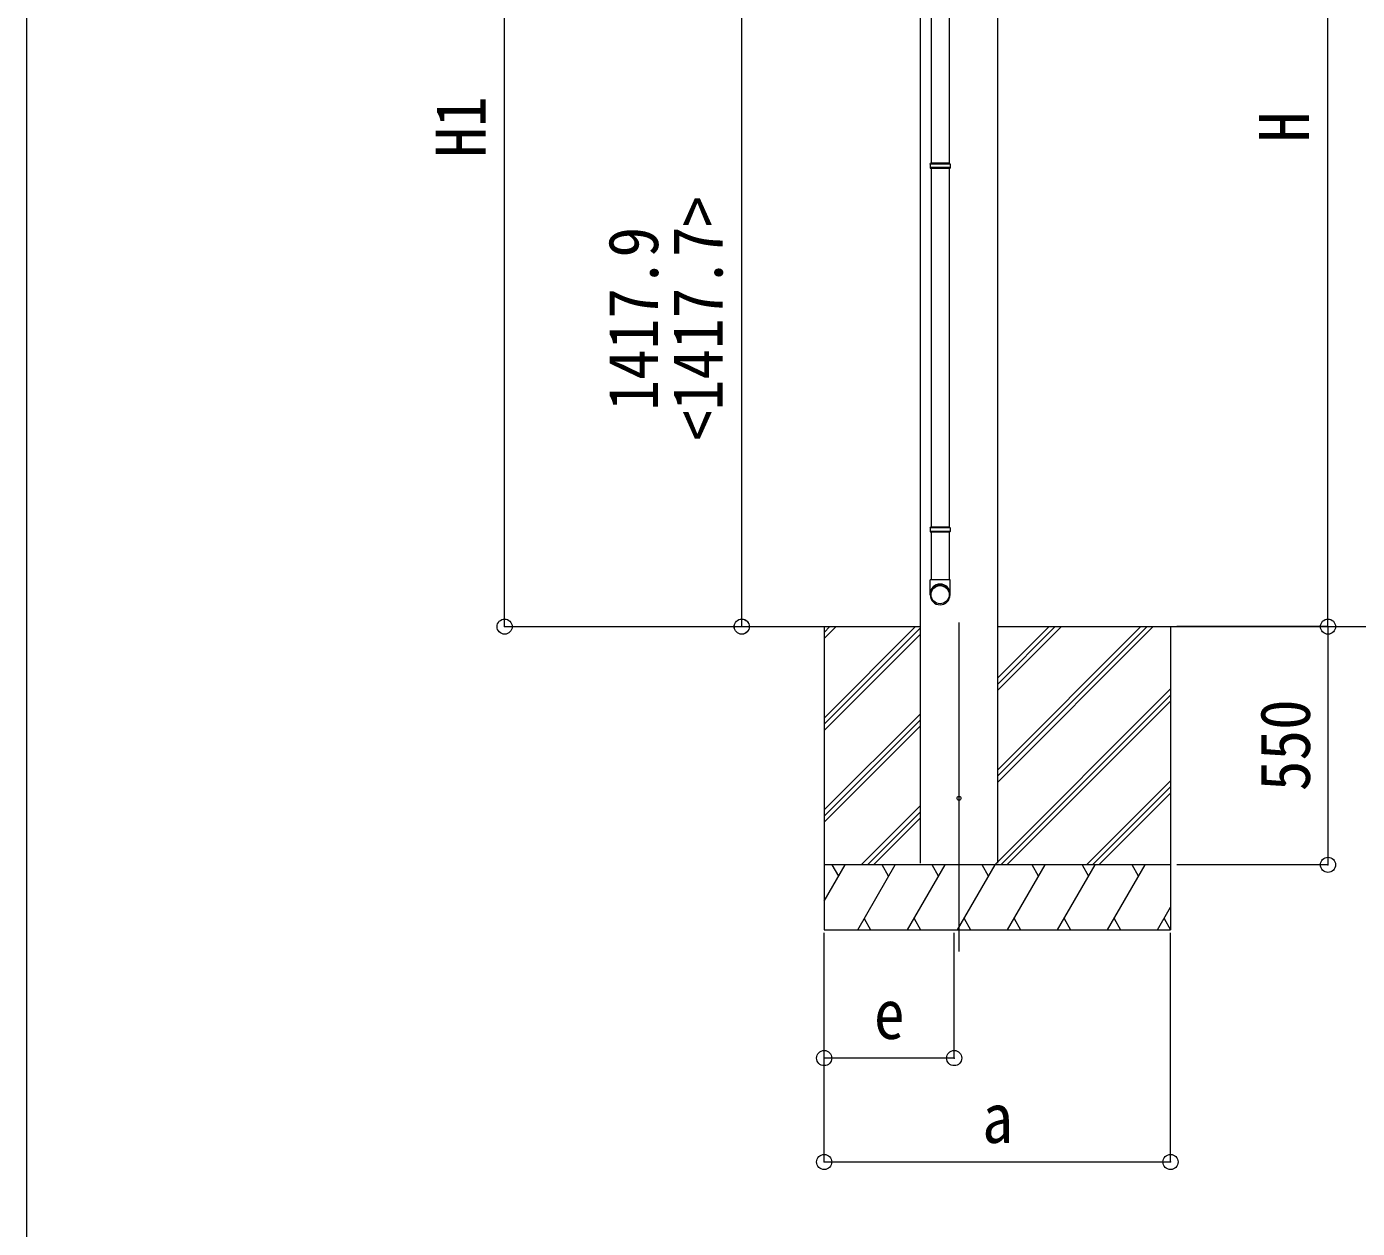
# Model space of a CAD drawing. Units: millimetres at full size, sheet at 1:35. Extents: x -9783 to 9892, y -6828 to 6752.
# Drawn here: x -9783 to -6709, y -2107 to 668 of the extents above; entities that cross this region are included whole.
import ezdxf
from ezdxf.enums import TextEntityAlignment as Align

# ---------------------------------------------------------------- set-up
doc = ezdxf.new("R2010")
doc.units = ezdxf.units.MM
doc.header["$LTSCALE"] = 35
doc.header["$PDMODE"] = 32
doc.header["$PDSIZE"] = 35
for name, color, linetype, lineweight in [('0-0_0', 7, 'Continuous', 9), ('0-1_本体', 4, 'Continuous', 9), ('0-2_部品', 7, 'Continuous', 9), ('0-8_PARTS2', 2, 'Continuous', 9), ('0-A_寸法', 4, 'Continuous', 9), ('1-A', 6, 'Continuous', 9), ('F-0_240', 7, 'Continuous', 9)]:
    doc.layers.add(name, color=color, linetype=linetype, lineweight=lineweight)
doc.styles.add('ＭＳ ゴシック', font='')
doc.styles.get('ＭＳ ゴシック').set_extended_font_data('MS Gothic')

msp = doc.modelspace()

# ---------------------------------------------------------------- linework, layer by layer
at = {"layer": '0-0_0'}
for p, q in [((-8314.55, -717.27), (-7718.21, -717.27)), ((-7940.46, -717.27), (-7940.46, -1417.27)), ((-7940.46, -928.5), (-7729.23, -717.27)), ((-7940.46, -744.66), (-7913.08, -717.27)), ((-7940.46, -730.51), (-7927.22, -717.27)), ((-7940.46, -942.64), (-7718.21, -720.4)), ((-7940.46, -956.79), (-7718.21, -734.54)), ((-7540.21, -1077.03), (-7180.45, -717.27)), ((-7540.21, -1048.75), (-7208.73, -717.27)), ((-7540.21, -1062.89), (-7194.59, -717.27)), ((-7540.21, -864.9), (-7392.58, -717.27)), ((-7540.21, -850.76), (-7406.72, -717.27)), ((-7540.21, -836.62), (-7420.87, -717.27)), ((-7540.21, -717.27), (-4758.85, -717.27)), ((-7140.46, -717.27), (-7140.46, -1417.27)), ((-7546.61, -1267.27), (-7140.46, -861.13)), ((-7532.46, -1267.27), (-7140.46, -875.28)), ((-7518.32, -1267.27), (-7140.46, -889.42)), ((-7940.46, -1140.63), (-7718.21, -918.38)), ((-7940.46, -1154.77), (-7718.21, -932.53)), ((-7940.46, -1168.92), (-7718.21, -946.67)), ((-7334.47, -1267.27), (-7140.46, -1073.27)), ((-7320.33, -1267.27), (-7140.46, -1087.41)), ((-7306.19, -1267.27), (-7140.46, -1101.55)), ((-7854.97, -1267.27), (-7718.21, -1130.52)), ((-7840.83, -1267.27), (-7718.21, -1144.66)), ((-7826.69, -1267.27), (-7718.21, -1158.8)), ((-7140.46, -1267.27), (-7940.46, -1267.27)), ((-7940.46, -1351.1), (-7892.06, -1267.27)), ((-7907.07, -1293.25), (-7922.07, -1267.27)), ((-7863.2, -1417.27), (-7776.59, -1267.27)), ((-7791.6, -1293.26), (-7806.6, -1267.27)), ((-7747.73, -1417.27), (-7661.12, -1267.27)), ((-7676.13, -1293.26), (-7691.13, -1267.27)), ((-7632.26, -1417.27), (-7545.65, -1267.27)), ((-7560.66, -1293.25), (-7575.66, -1267.27)), ((-7516.79, -1417.27), (-7430.18, -1267.27)), ((-7445.18, -1293.25), (-7460.19, -1267.27)), ((-7401.32, -1417.27), (-7314.71, -1267.27)), ((-7344.71, -1267.27), (-7329.71, -1293.25)), ((-7285.85, -1417.27), (-7199.24, -1267.27)), ((-7214.24, -1293.25), (-7229.24, -1267.27)), ((-7170.38, -1417.27), (-7140.46, -1365.46)), ((-7848.2, -1391.29), (-7833.2, -1417.27)), ((-7732.73, -1391.29), (-7717.73, -1417.27)), ((-7617.26, -1391.29), (-7602.26, -1417.27)), ((-7501.79, -1391.29), (-7486.79, -1417.27)), ((-7386.32, -1391.29), (-7371.32, -1417.27)), ((-7270.85, -1391.29), (-7255.85, -1417.27)), ((-7155.38, -1391.29), (-7140.38, -1417.27)), ((-7940.46, -1417.27), (-7140.46, -1417.27))]:
    msp.add_line(p, q, dxfattribs=at)
at = {"layer": '0-1_本体'}
for p, q in [((-7540.21, 1616.46), (-7540.21, -1263.54)), ((-7718.21, -1263.54), (-7718.21, 1573.02))]:
    msp.add_line(p, q, dxfattribs=at)
at = {"layer": '0-1_本体', "color": 6}
msp.add_line((-6776.7, -717.27), (-6776.7, -1267.27), dxfattribs=at)
at = {"layer": '0-2_部品'}
for p, q in [((-7693.77, 1296.96), (-7693.77, 352.78)), ((-7651.77, 1296.96), (-7651.77, 352.78)), ((-7695.77, 350.78), (-7694.77, 352.78)), ((-7649.77, 350.78), (-7695.77, 350.78)), ((-7649.77, 342.78), (-7695.77, 342.78)), ((-7650.77, 352.78), (-7694.77, 352.78)), ((-7650.77, 340.78), (-7694.77, 340.78)), ((-7693.77, 340.78), (-7693.77, -487.41)), ((-7651.77, 340.78), (-7651.77, -487.41)), ((-7649.77, 350.78), (-7650.77, 352.78)), ((-7649.77, 342.78), (-7650.77, 340.78)), ((-7649.77, 350.78), (-7649.77, 342.78)), ((-7695.77, -489.41), (-7694.77, -487.41)), ((-7649.77, -489.41), (-7695.77, -489.41)), ((-7650.77, -487.41), (-7694.77, -487.41)), ((-7649.77, -489.41), (-7650.77, -487.41)), ((-7649.77, -489.41), (-7649.77, -497.41)), ((-7649.77, -497.41), (-7695.77, -497.41)), ((-7650.77, -499.41), (-7694.77, -499.41)), ((-7693.77, -499.41), (-7693.77, -609.41)), ((-7651.77, -499.41), (-7651.77, -609.41)), ((-7649.77, -497.41), (-7650.77, -499.41)), ((-7695.77, -643.55), (-7695.77, -609.41)), ((-7649.77, -609.41), (-7695.77, -609.41)), ((-7649.77, -643.55), (-7649.77, -609.41))]:
    msp.add_line(p, q, dxfattribs=at)
for points in [[(-7695.77, 350.78), (-7695.77, 342.78), (-7694.77, 340.78)], [(-7695.77, -489.41), (-7695.77, -497.41), (-7694.77, -499.41)]]:
    msp.add_lwpolyline(points, dxfattribs=at)
msp.add_circle((-7629.21, -1113.54), 4.5, dxfattribs=at)
for centre, major_axis, ratio, start_param, end_param in [((-7672.77, -641.81), (-23, 0), 0.996195, 3.1415927, 6.2831853), ((-7672.77, -643.55), (-23, 0), 0.996195, 3.1415927, 6.2831853), ((-7672.77, -643.55), (0, -23.43), 0.981806, 4.712389, 7.8539816)]:
    msp.add_ellipse(centre, major_axis=major_axis, ratio=ratio, start_param=start_param, end_param=end_param, dxfattribs=at)
msp.add_ellipse((-7672.77, -643.55), major_axis=(21, 0), ratio=0.996195, dxfattribs=at)
at = {"layer": '0-8_PARTS2'}
msp.add_line((-7629.21, -708.06), (-7629.21, -1467.27), dxfattribs=at)
at = {"layer": '0-A_寸法', "color": 6}
for p, q in [((-8678.79, -717.27), (-8678.79, 1589.13)), ((-8678.79, -717.27), (-7950.67, -717.27)), ((-7940.46, -1953.64), (-7940.46, -1424.69)), ((-7940.46, -1713.66), (-7940.46, -1424.69)), ((-7640.21, -1713.66), (-7640.21, -1424.69)), ((-7140.46, -1953.64), (-7140.46, -1424.69)), ((-7640.21, -1713.66), (-7940.46, -1713.66)), ((-7940.46, -1953.64), (-7140.46, -1953.64))]:
    msp.add_line(p, q, dxfattribs=at)
for p in [(-8678.79, -717.27), (-8130.82, -717.27), (-7940.46, -1713.66), (-7640.21, -1713.66), (-7940.46, -1953.64), (-7140.46, -1953.64)]:
    msp.add_point(p, dxfattribs=at)
at = {"layer": '1-A'}
for p, q in [((-6776.7, -717.27), (-6776.7, 1482.73)), ((-8131.07, -717.27), (-8131.07, 700.62)), ((-6776.7, -717.27), (-7126.06, -717.27)), ((-6776.7, -1267.27), (-7126.06, -1267.27))]:
    msp.add_line(p, q, dxfattribs=at)
for p in [(-8131.07, -717.27), (-6776.7, -717.27), (-6776.7, -1267.27)]:
    msp.add_point(p, dxfattribs=at)
at = {"layer": 'F-0_240', "color": 5}
msp.add_line((-9783.03, 6751.9), (-9783.03, -6828.1), dxfattribs=at)

# ---------------------------------------------------------------- texts
at = {"layer": '0-A_寸法', "color": 7, "style": 'ＭＳ ゴシック', "width": 0.9}
for s, p in [('H1', (-8688.29, 365.93)), ('H', (-6786.2, 400.93))]:
    msp.add_text(s, height=115.5, rotation=90, dxfattribs=at).set_placement(p, align=Align.BOTTOM_LEFT)
for s, p in [('e', (-7825.46, -1704.16)), ('a', (-7575.46, -1944.14))]:
    msp.add_text(s, height=115.5, dxfattribs=at).set_placement(p, align=Align.BOTTOM_LEFT)
at = {"layer": '1-A', "color": 7, "style": 'ＭＳ ゴシック', "width": 0.9}
for s, p in [('<1417.7>', (-8140.57, -288.33)), ('1417.9', (-8289.46, -218.33)), ('550', (-6783.7, -1097.27))]:
    msp.add_text(s, height=115.5, rotation=90, dxfattribs=at).set_placement(p, align=Align.BOTTOM_LEFT)

doc.saveas('drawing.dxf')
